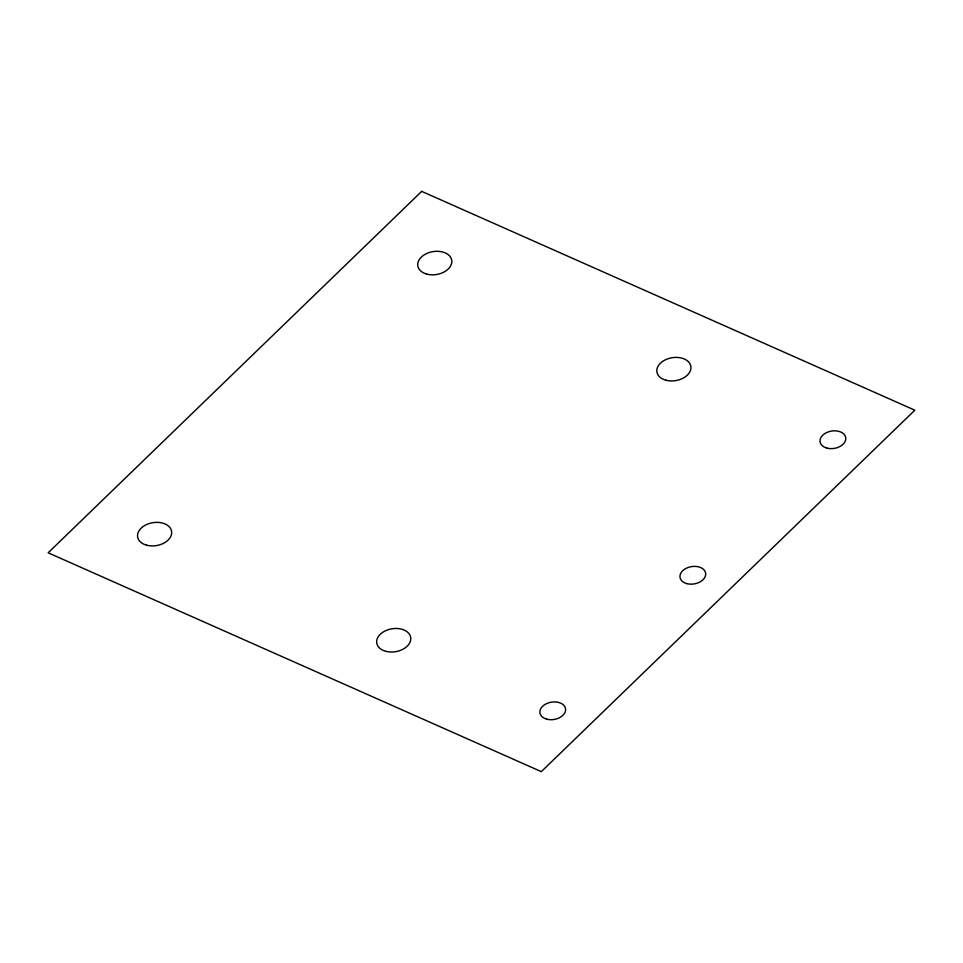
<?xml version="1.0" encoding="UTF-8"?>
<svg xmlns="http://www.w3.org/2000/svg" width="963" height="963" viewBox="0 0 963 963"><rect width="100%" height="100%" fill="white"/><g stroke="black" fill="none" stroke-linecap="round" stroke-linejoin="round"><path stroke-width="1.44" d="M421.686 191.36L48.15 552.798L541.314 771.64L914.85 410.202L421.686 191.36M826.832 448.084A12.988 8.763 -9.6 0 0 845.779 438.249A12.988 8.763 -9.6 0 0 826.049 432.869A12.988 8.763 -9.6 0 0 826.832 448.084M665.866 380.216A17.202 11.592 -9.6 0 0 690.94 367.204A17.202 11.592 -9.6 0 0 664.831 360.09A17.202 11.592 -9.6 0 0 665.866 380.216M385.718 651.301A17.202 11.592 -9.6 0 0 410.78 638.288A17.202 11.592 -9.6 0 0 384.682 631.162A17.202 11.592 -9.6 0 0 385.718 651.301M686.763 583.614A12.988 8.763 -9.6 0 0 705.698 573.792A12.988 8.763 -9.6 0 0 685.981 568.411A12.988 8.763 -9.6 0 0 686.763 583.614M546.683 719.156A12.988 8.763 -9.6 0 0 565.618 709.334A12.988 8.763 -9.6 0 0 545.901 703.953A12.988 8.763 -9.6 0 0 546.683 719.156M426.765 274.106A17.202 11.592 -9.6 0 0 451.828 261.105A17.202 11.592 -9.6 0 0 425.73 253.979A17.202 11.592 -9.6 0 0 426.765 274.106M146.605 545.19A17.202 11.592 -9.6 0 0 171.679 532.178A17.202 11.592 -9.6 0 0 145.569 525.052A17.202 11.592 -9.6 0 0 146.605 545.19"/></g></svg>
